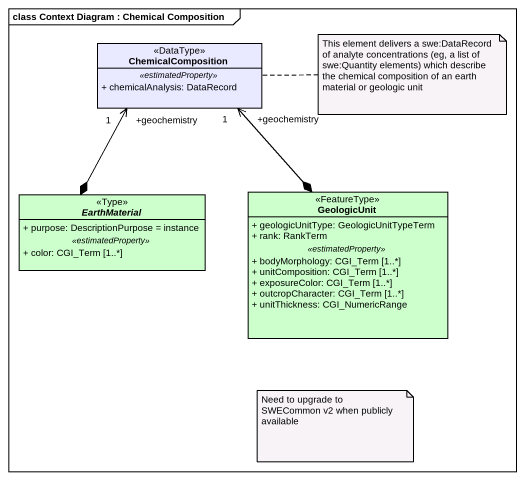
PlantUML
@startuml
mainframe class Context Diagram : Chemical Composition
hide circle
hide empty members
skinparam classAttributeIconSize 0
class ChemicalComposition <<DataType>> #E9E9FF {
  .. <<estimatedProperty>> ..
  + chemicalAnalysis: DataRecord
}
abstract class EarthMaterial <<Type>> #CCFFCC {
  + purpose: DescriptionPurpose = instance
  .. <<estimatedProperty>> ..
  + color: CGI_Term [1..*]
}
class GeologicUnit <<FeatureType>> #CCFFCC {
  + geologicUnitType: GeologicUnitTypeTerm
  + rank: RankTerm
  .. <<estimatedProperty>> ..
  + bodyMorphology: CGI_Term [1..*]
  + unitComposition: CGI_Term [1..*]
  + exposureColor: CGI_Term [1..*]
  + outcropCharacter: CGI_Term [1..*]
  + unitThickness: CGI_NumericRange
}
EarthMaterial *-up-> "+geochemistry\n1" ChemicalComposition
GeologicUnit *-up-> "+geochemistry\n1" ChemicalComposition
note right of ChemicalComposition : This element delivers a swe:DataRecord of analyte concentrations (eg, a list of swe:Quantity elements) which describe the chemical composition of an earth material or geologic unit
note as N2
  Need to upgrade to SWECommon v2 when publicly available
end note
@enduml
